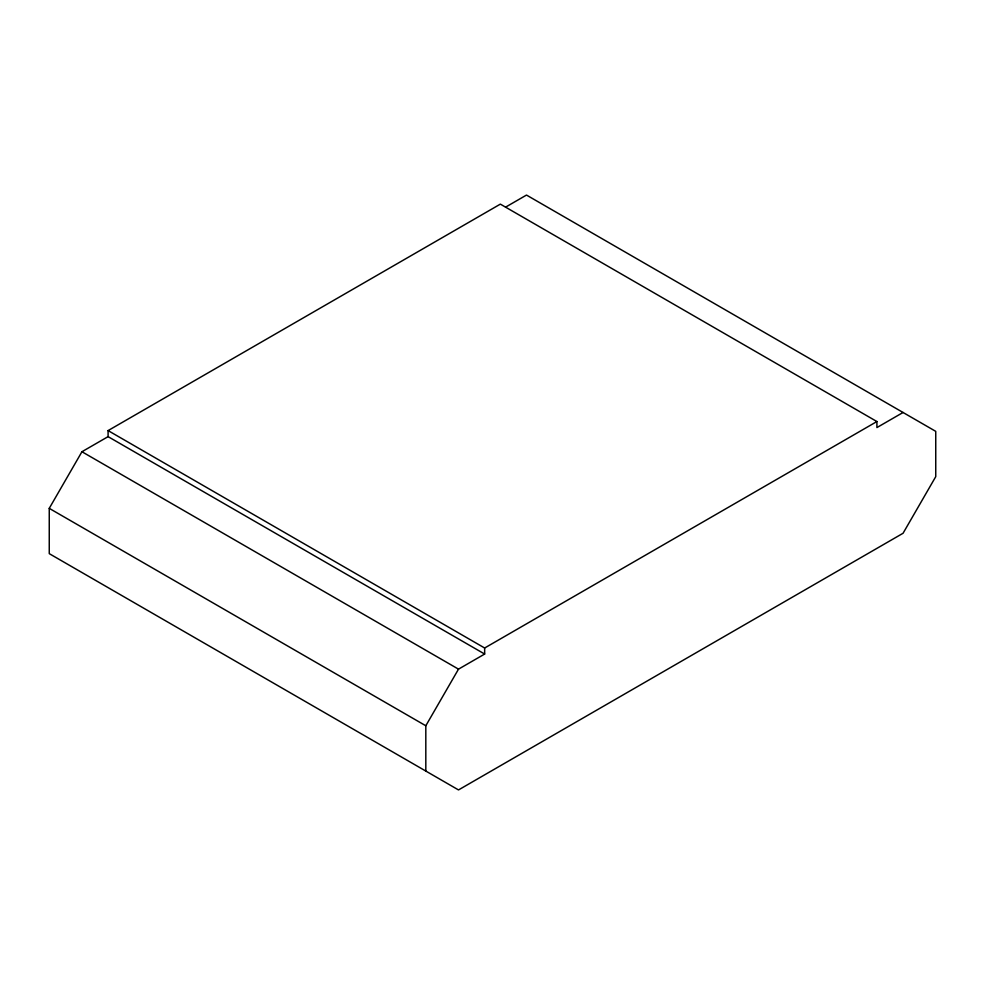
<?xml version="1.0" encoding="UTF-8"?>
<svg xmlns="http://www.w3.org/2000/svg" width="985" height="985" viewBox="0 0 985 985"><rect width="100%" height="100%" fill="white"/><g stroke="black" fill="none" stroke-linecap="round" stroke-linejoin="round"><path stroke-width="1.48" d="M505.576 207.145L526.495 195.067L935.75 431.356L935.75 476.642L903.06 533.267L458.505 789.933L49.25 553.644L49.25 508.358L81.94 451.733L108.091 436.638L484.657 654.04L484.657 648.007L876.909 421.543L876.909 427.576L903.06 412.481M425.815 771.058L425.815 725.76L458.505 669.147L484.657 654.04M108.091 436.638L108.091 430.593L500.343 204.129L876.909 421.543M108.091 430.593L484.657 648.007M81.94 451.733L458.505 669.147M49.25 508.358L425.815 725.76"/></g></svg>
